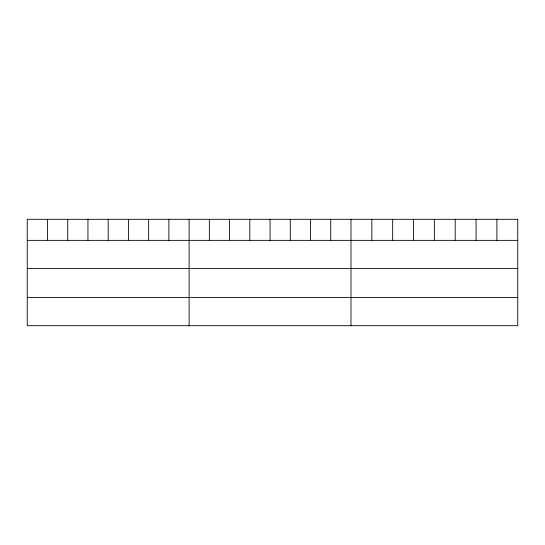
<?xml version="1.0" encoding="UTF-8"?>
<svg xmlns="http://www.w3.org/2000/svg" width="545" height="545" viewBox="0 0 545 545"><rect width="100%" height="100%" fill="white"/><g stroke="black" fill="none" stroke-linecap="round" stroke-linejoin="round"><path stroke-width="0.82" d="M27.25 240.365L517.75 240.365M27.25 268.528L517.75 268.528M27.25 297.543L517.75 297.543M496.904 219.301L496.904 240.365M476.058 219.301L476.058 240.365M455.211 219.301L455.211 240.365M434.365 219.301L434.365 240.365M413.519 219.301L413.519 240.365M392.673 219.301L392.673 240.365M371.826 219.301L371.826 240.365M350.98 219.301L350.98 325.699M330.747 219.301L330.747 240.365M310.514 219.301L310.514 240.365M290.281 219.301L290.281 240.365M270.048 219.301L270.048 240.365M249.814 219.301L249.814 240.365M229.581 219.301L229.581 240.365M209.348 219.301L209.348 240.365M189.115 219.301L189.115 325.699M168.882 219.301L168.882 240.365M148.649 219.301L148.649 240.365M128.416 219.301L128.416 240.365M108.183 219.301L108.183 240.365M87.949 219.301L87.949 240.365M67.716 219.301L67.716 240.365M47.483 219.301L47.483 240.365M517.75 219.301L27.25 219.301L27.25 325.699L517.75 325.699L517.75 219.301"/></g></svg>
